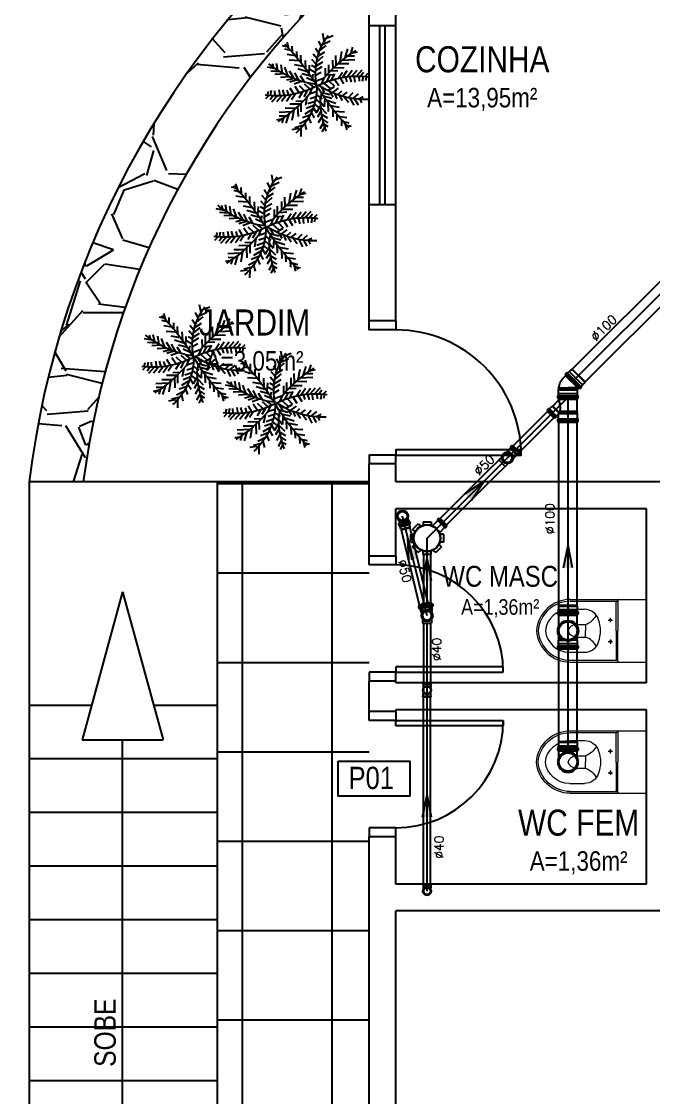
# Model space of a CAD drawing. Header units: millimetres. Extents: x 4156 to 4603, y 996 to 1078.
# Drawn here: x 4174.8 to 4178.69, y 1024.56 to 1031.18 of the extents above; entities that cross this region are included whole.
import ezdxf
from ezdxf.enums import TextEntityAlignment as Align

# ---------------------------------------------------------------- set-up
doc = ezdxf.new("R2010")
doc.units = ezdxf.units.MM
doc.header["$LTSCALE"] = 20
doc.linetypes.add('DASHDOT', pattern=[1, 0.5, -0.25, 0, -0.25])
doc.linetypes.add('HIDDEN2', pattern=[0.1875, 0.125, -0.0625])
for name, color, linetype in [('-HIDRO', 8, 'Continuous'), ('E-txt-g', 3, 'Continuous'), ('Esgoto', 5, 'Continuous'), ('Texto-Tubos', 7, 'Continuous'), ('TigreCad', 3, 'Continuous'), ('Tinterno', 9, 'Continuous'), ('VE', 118, 'Continuous')]:
    doc.layers.add(name, color=color, linetype=linetype)
doc.layers.add('E-Lay-9', color=9, linetype='Continuous', lineweight=9)
doc.layers.add('E-Txt-W', color=7, linetype='Continuous', lineweight=20)
doc.styles.add('F2', font='ARIALN.TTF')
doc.styles.add('REG60', font='romans.shx', dxfattribs={"width": 0.8, "height": 0.15})
doc.styles.add('REG80', font='romans.shx', dxfattribs={"width": 0.8, "height": 0.2})
doc.styles.add('TCTUBOS-TXT', font='txt.shx')

# ---------------------------------------------------------------- blocks, each defined once
blk = doc.blocks.new('FLOR2')
at = {"layer": 'VE', "color": 8}
for p, q in [((-74.7, 224.4), (-101.7, 246.3)), ((-80.3, 253.3), (-101.6, 282.1)), ((-82.6, 266.8), (-71.8, 290.5)), ((-77.5, 238.1), (-64.7, 269)), ((-69.4, 199.7), (-47.7, 241.3)), ((52.3, 229.2), (26.3, 258.5)), ((53.7, 258.4), (40.8, 273)), ((51.1, 215.2), (79.6, 258.5)), ((53.2, 243.8), (73.7, 286)), ((-66.3, 186.3), (-93.5, 208.1)), ((-57.8, 153.1), (-91, 179.1)), ((-61.3, 166.2), (-30.7, 213.6)), ((49.4, 200.4), (16.6, 234.2)), ((43.9, 166.6), (16.6, 210)), ((42.1, 157.4), (74.8, 195.4)), ((48.1, 190.9), (79.6, 229.4)), ((187.8, 178.2), (161.1, 191.4)), ((197.1, 193.1), (174.8, 202.3)), ((193, 186.4), (218.9, 189.4)), ((-248.3, 123.4), (-282.9, 101.8)), ((-228.8, 121.8), (-258.8, 154)), ((-209.5, 119.1), (-251.1, 97.5)), ((-195.2, 116.4), (-211.3, 146.7)), ((-157.4, 106.1), (-168.5, 136.9)), ((-128.8, 95.1), (-135.3, 128.2)), ((-45.4, 110.2), (-82.7, 140.9)), ((-50.9, 128.4), (-27.3, 174.9)), ((-39.3, 91.1), (-19.9, 146.4)), ((27.5, 102.9), (6.9, 146.9)), ((34.9, 127.8), (16.6, 176)), ((30.7, 113.1), (65.1, 137.2)), ((125.4, 100.5), (108.7, 123.5)), ((141.8, 117.9), (121.5, 144.1)), ((157.5, 136.3), (134.7, 159.9)), ((150.9, 128.4), (195.6, 131.1)), ((174.2, 158.1), (152.7, 176.1)), ((166, 147.1), (213.3, 152.2)), ((179.9, 166.3), (207.2, 166.2)), ((-171.1, 110.4), (-216.8, 98.5)), ((-143, 100.9), (-184.2, 85)), ((-110.7, 86.6), (-160.6, 77.4)), ((-91.7, 76.1), (-133.4, 59.7)), ((-71.4, 63.1), (-110.4, 47.3)), ((-101.1, 81.5), (-107.5, 115.3)), ((-84.2, 71.5), (-80.2, 97.5)), ((-36.3, 82.2), (-75, 107.5)), ((-61, 55.7), (-56.7, 89.9)), ((-25, 50.2), (-47.6, 61.3)), ((-30.9, 66.6), (-12.1, 113)), ((-18.6, 33.4), (-9.2, 79.1)), ((17.2, 73.9), (2, 112.9)), ((23.1, 89.8), (60.2, 112.9)), ((28.8, 25.6), (25.9, 67.6)), ((54.7, 41.9), (48.8, 84.2)), ((81.1, 61.1), (66.9, 100.4)), ((105, 81.1), (89.8, 117)), ((97.7, 74.8), (137.5, 72.5)), ((115.6, 91), (160.4, 89.1)), ((127.7, 19.7), (162.5, 64.9)), ((134.9, 110.4), (178, 110.1)), ((161.6, 26), (195.9, 72.7)), ((189.8, 32.5), (233.7, 85.8)), ((228.3, 43.3), (249.4, 72.6)), ((256.3, 52.6), (276.4, 71.1)), ((-190.4, -16.5), (-241.7, 10.1)), ((-162.2, -10.6), (-203.9, 23.1)), ((-138.3, -6.5), (-174.5, 20.9)), ((-104.1, -2.9), (-140.4, 24.4)), ((-79, 0.2), (-115.2, 27.6)), ((-50.4, 47.4), (-82.6, 34.3)), ((-34.8, -7.8), (-70.5, 0.7)), ((-27.9, 27.5), (-69, 0.4)), ((-11.4, 15.4), (7.9, 51.4)), ((7.7, 13.9), (7.9, 51.4)), ((17.8, -11.5), (53.6, 12.1)), ((19.5, 20.2), (55.1, 11.7)), ((43.6, 34.6), (82.9, 28.8)), ((67, 50.6), (105.8, 45.4)), ((74.5, 13.1), (115.2, -7.4)), ((103.6, 16.2), (129.9, 47.5)), ((122.9, 19), (159.1, -8.4)), ((146.8, 23), (188.6, -10.7)), ((175.1, 28.9), (226.4, 2.4)), ((209.1, 37.6), (258.9, 19.8)), ((234.1, 50.4), (269.5, 38.8)), ((-260.6, -36.3), (-297.5, -24.2)), ((-271.7, -40.1), (-291.8, -58.6)), ((-224.4, -25.1), (-274.3, -7.4)), ((-243.7, -30.8), (-264.8, -60.1)), ((-205.1, -20), (-249, -73.3)), ((-176.9, -13.5), (-211.2, -60.3)), ((-143.1, -7.2), (-177.8, -52.5)), ((-119, -3.8), (-145.3, -35)), ((-82.4, -38.1), (-121.1, -32.9)), ((-90.2, -2.9), (-116.5, -34.1)), ((-59, -22.2), (-98.2, -16.3)), ((-96.4, -48.6), (-82.2, -87.9)), ((-70, -29.4), (-64.1, -71.7)), ((-23.5, -56.8), (-61.5, -71.9)), ((-43.8, -14.7), (-40.9, -56.7)), ((-17.4, -15.4), (-5.3, -45.9)), ((5.3, -32.4), (-13.4, -78.7)), ((15.6, -54.2), (-3.2, -100.5)), ((9.6, -37.7), (32.3, -48.8)), ((32.9, -20.5), (32.1, -58.5)), ((42.4, -25.6), (71.3, -6.3)), ((54.4, -31.5), (57.1, -66)), ((66.1, -36.8), (101.2, -13.5)), ((80.3, -42.5), (81.7, -68.7)), ((88.6, -45.5), (126.2, -21)), ((98.9, -48.8), (111.9, -80.7)), ((109.3, -51.9), (156.4, -33)), ((128.7, -56.7), (141.8, -87.8)), ((143.9, -59.5), (181, -35.7)), ((173.3, -63.2), (215.7, -42.4)), ((212.6, -64.1), (249.1, -34.6)), ((240.1, -54.5), (268.6, -27.6)), ((-166.3, -115.9), (-211, -118.7)), ((-150.3, -97.9), (-193.3, -97.6)), ((-131, -78.5), (-175.7, -76.6)), ((-157.1, -105.4), (-136.8, -131.7)), ((-113, -62.3), (-152.8, -60)), ((-140.7, -88), (-124, -111.1)), ((-120.3, -68.7), (-105.1, -104.5)), ((-37.2, -114.1), (-68.5, -119.5)), ((-28.9, -84.6), (-68.3, -95.7)), ((-31.5, -100), (-16.7, -124.3)), ((-25.5, -69.9), (-13.5, -100.4)), ((23.9, -78.7), (4.6, -133.9)), ((35.5, -115.9), (12, -162.5)), ((21, -69.7), (59.6, -95)), ((30, -97.7), (67.4, -128.4)), ((50.8, -62.6), (58.9, -94.5)), ((64.2, -73.5), (111.4, -79.4)), ((74.6, -82.5), (81.9, -127.1)), ((87.1, -94.1), (128.1, -98.7)), ((101.9, -109), (98.1, -145.2)), ((108.6, -116.2), (149.5, -121.2)), ((159, -61.7), (176, -89.7)), ((198, -64.3), (219.9, -90.7)), ((232.1, -62.8), (267.9, -88.5)), ((-208.4, -174), (-234.3, -177)), ((-181.4, -134.6), (-228.6, -139.7)), ((-195.2, -153.8), (-222.5, -153.8)), ((-203.2, -165.8), (-176.5, -178.9)), ((-189.5, -145.7), (-168.1, -163.6)), ((-172.9, -123.8), (-150, -147.4)), ((-59.4, -170.6), (-98.3, -175.1)), ((-45.5, -137.8), (-81, -147.5)), ((-50.1, -149.5), (-40.8, -185.5)), ((-39.9, -122.1), (-27.9, -152.6)), ((45.9, -153.7), (15.3, -201.1)), ((42.5, -140.6), (75.6, -166.6)), ((50.9, -173.8), (78.2, -195.6)), ((120.9, -130.2), (119.1, -162.8)), ((131.2, -142.8), (171.4, -148.5)), ((137.7, -151.4), (134.9, -176.1)), ((145.5, -162.1), (177.9, -167.4)), ((-212.4, -180.7), (-190.1, -189.9)), ((-84.5, -217), (-113.5, -232.1)), ((-71.3, -194.2), (-110.7, -203.1)), ((-90.3, -226.2), (-80.6, -245)), ((-75.6, -202), (-60.4, -237.2)), ((-63.4, -178.9), (-44, -219.3)), ((54.1, -187.2), (32.4, -228.8)), ((62.1, -225.6), (49.4, -256.6)), ((59.4, -211.9), (86.4, -233.9)), ((67.3, -254.3), (56.5, -278)), ((64.9, -240.8), (86.2, -269.6))]:
    blk.add_line(p, q, dxfattribs=at)
for centre, radius, start, end in [((1087.9, 462.4), 1186.7, 188.51596, 202.60606), ((-486.5, 269.5), 540.3, 336.19444, 2.29873), ((-211.8, 435.3), 475.2, 295.43508, 330.98697), ((-266.2, -219.1), 342.9, 41.07899, 90.24355), ((-111.8, 349.6), 262, 304.45608, 313.28906), ((11.4, 742.8), 732.4, 273.42053, 291.38919), ((-26.8, -730.3), 732.4, 93.42053, 111.38919), ((196.4, -422.9), 475.2, 115.43508, 150.98697), ((-481.7, 27.7), 466.5, 321.34229, 356.98796), ((200.6, 278.7), 342.9, 232.59883, 281.76339), ((-1103.2, -449.9), 1186.7, 8.51596, 22.60606), ((-241, -435.3), 473.3, 32.12182, 54.73491)]:
    blk.add_arc(centre, radius, start, end, dxfattribs=at)
blk = doc.blocks.new('TXT-AMB75')
at = {"layer": 'E-txt-g', "style": 'REG80', "width": 0.8, "flags": 8}
blk.add_attdef('TXT', text='', height=0.2, dxfattribs=at).set_placement((0.0055, 0.2964), align=Align.CENTER)
at = {"layer": 'E-Txt-W', "style": 'REG60', "width": 0.8, "flags": 8}
blk.add_attdef('TXT', text='', height=0.15, dxfattribs=at).set_placement((0.0055, 0.0271), align=Align.CENTER)
blk = doc.blocks.new('vaso-s')
at = {"layer": 'E-Lay-9', "color": 8}
for p, q in [((0, 0.17), (0, 0)), ((0.4256, 0.175), (0.005, 0.175)), ((0.16, 0.17), (0.16, 0.17)), ((0.16, 0.17), (0.16, 0)), ((0.4256, 0.165), (0.165, 0.165)), ((0.17, 0), (0.17, 0.16)), ((0.2013, 0.0479), (0.2013, 0.0722)), ((0.4306, 0.12), (0.3459, 0.12)), ((0.2134, 0.06), (0.1891, 0.06)), ((0.3406, 0.035), (0.3406, 0)), ((0.3906, 0.035), (0.3406, 0.035)), ((0, -0.17), (0, 0)), ((0.16, -0.17), (0.16, 0)), ((0.17, 0), (0.17, -0.1601)), ((0.2134, -0.06), (0.1891, -0.06)), ((0.2013, -0.0479), (0.2013, -0.0722)), ((0.3406, -0.035), (0.3406, 0)), ((0.3906, -0.035), (0.3406, -0.035)), ((0.4306, -0.12), (0.3459, -0.12)), ((0.4256, -0.175), (0.005, -0.175)), ((0.16, -0.17), (0.16, -0.17)), ((0.4256, -0.165), (0.165, -0.165))]:
    blk.add_line(p, q, dxfattribs=at)
for centre in [(0.2013, 0.06), (0.2013, -0.06)]:
    blk.add_circle(centre, 0.005, dxfattribs=at)
for centre, radius, start, end in [((0.005, 0.17), 0.005, 90, 180), ((0.155, 0.17), 0.005, 0, 90), ((0.165, 0.17), 0.00495, 180, 270), ((0.165, 0.16), 0.00495, 0, 90), ((0.4256, -0.015), 0.19, 4.52806, 90), ((0.4256, -0.015), 0.18, 4.78019, 90), ((0.518, -0.015), 0.2624, 163.03545, 176.7233), ((0.3459, 0.0375), 0.0825, 90, 163.03545), ((0.3754, 0.1358), 0.1066, 206.93947, 250.96472), ((0.4306, -0.015), 0.135, 6.37937, 90), ((0.3906, -0.015), 0.05, 17.4576, 90), ((0.518, 0.015), 0.2624, 183.2767, 196.96455), ((0.3754, -0.1358), 0.1066, 109.03528, 153.06053), ((0.3906, 0.015), 0.05, 270, 342.5424), ((0.4256, 0.015), 0.19, 270, 355.47194), ((0.4256, 0.015), 0.18, 270, 355.21981), ((0.4306, 0.015), 0.135, 270, 353.62063), ((0.3459, -0.0375), 0.0825, 196.96455, 270), ((0.005, -0.17), 0.005, 180, 270), ((0.155, -0.17), 0.005, 270, 0), ((0.165, -0.17), 0.00495, 90, 180), ((0.165, -0.1601), 0.00495, 270, 0)]:
    blk.add_arc(centre, radius, start, end, dxfattribs=at)
blk = doc.blocks.new('j9n40d')
at = {"layer": 'TigreCad'}
for p, q in [((0, 20.6), (9.8, 20.6)), ((9.8, 20.6), (17.8, 20.6)), ((19, 21.8), (17.8, 20.6)), ((34, 21.8), (19, 21.8)), ((19, -21.8), (19, 21.8)), ((35, 22.8), (34, 21.8)), ((35, 22.8), (35, -22.8)), ((39, 22.8), (35, 22.8)), ((39, 22.8), (39, -22.8)), ((0, -20.6), (9.8, -20.6)), ((9.8, -20.6), (17.8, -20.6)), ((19, -21.8), (17.8, -20.6)), ((34, -21.8), (19, -21.8)), ((35, -22.8), (34, -21.8)), ((39, -22.8), (35, -22.8))]:
    blk.add_line(p, q, dxfattribs=at)
for radius, start, end in [(22.8, 64.62318, 295.37682), (20.6, 90, 270)]:
    blk.add_arc((0, 0), radius, start, end, dxfattribs=at)
at = {"layer": 'Tinterno'}
for p, q in [((17.8, 20.6), (17.8, -20.6)), ((34, 21.8), (34, -21.8))]:
    blk.add_line(p, q, dxfattribs=at)
blk.add_arc((0, 0), 21.8, 70.90091, 289.09909, dxfattribs=at)
blk = doc.blocks.new('j9n40s')
at = {"layer": 'TigreCad'}
for p, q in [((9.8, 20.6), (17.8, 20.6)), ((19, 21.8), (17.8, 20.6)), ((17.8, 20.6), (17.8, 14.3)), ((19, 12.6), (19, 21.8)), ((34, 21.8), (19, 21.8)), ((35, 22.8), (34, 21.8)), ((39, 22.8), (35, 22.8)), ((35, 22.8), (35, -22.8)), ((39, 22.8), (39, -22.8)), ((9.8, -20.6), (17.8, -20.6)), ((17.8, -20.6), (17.8, -14.3)), ((19, -21.8), (17.8, -20.6)), ((19, -12.6), (19, -21.8)), ((34, -21.8), (19, -21.8)), ((35, -22.8), (34, -21.8)), ((39, -22.8), (35, -22.8))]:
    blk.add_line(p, q, dxfattribs=at)
for radius in [22.8, 20]:
    blk.add_circle((0, 0), radius, dxfattribs=at)
at = {"layer": 'Tinterno'}
blk.add_line((34, 21.8), (34, -21.8), dxfattribs=at)
blk.add_circle((0, 0), 18.8, dxfattribs=at)
blk = doc.blocks.new('j9n100s')
at = {"layer": 'TigreCad'}
for p, q in [((27.3, 50.8), (60, 50.8)), ((27.3, -50.8), (60, -50.8))]:
    blk.add_line(p, q, dxfattribs=at)
blk.add_circle((0, 0), 53.2, dxfattribs=at)
for start, end in [(61.78498, 298.21502), (298.21502, 61.78498)]:
    blk.add_arc((0, 0), 57.7, start, end, dxfattribs=at)
at = {"layer": 'Tinterno'}
blk.add_line((60, -50.8), (60, 50.8), dxfattribs=at)
blk.add_circle((0, 0), 51, dxfattribs=at)
blk = doc.blocks.new('ten100s')
at = {"layer": 'TigreCad'}
for p, q in [((-103.4, -53.3), (-103.4, 53.2)), ((-103.4, 53.2), (-99, 53.2)), ((-97.2, 56.9), (-98, 54)), ((-96.2, 57.6), (-86.8, 57.6)), ((-96.2, -56.7), (-96.2, 56.6)), ((-86.8, -56.7), (-86.8, 56.6)), ((-85.8, 56.7), (-85.6, 54.2)), ((-84.6, 53.2), (-72.5, 53.2)), ((-72.5, -53.3), (-72.5, 53.2)), ((-72.5, 53.2), (-72.2, 53)), ((-72.2, 53), (-52.5, 53)), ((-52.5, 53), (-52.5, 23.8)), ((-52.5, 53), (-50.3, 50.8)), ((-50.3, 50.8), (-44.1, 50.8)), ((-44.1, 50.8), (-44, 52.3)), ((-44.1, 50.8), (-44.1, 37.1)), ((-44, 52.3), (-41, 52.3)), ((-40.9, 50.8), (-41, 52.3)), ((-40.9, 50.8), (-27.3, 50.8)), ((27.3, 50.8), (87.6, 50.8)), ((-103.4, -53.3), (-99, -53.3)), ((-97.2, -56.9), (-98, -54)), ((-96.2, -57.7), (-86.8, -57.7)), ((-85.8, -56.7), (-85.6, -54.2)), ((-84.6, -53.3), (-72.5, -53.3)), ((-72.5, -53.3), (-72.2, -53)), ((-72.2, -53), (-52.5, -53)), ((-52.5, -53), (-52.5, -23.8)), ((-52.5, -53), (-50.3, -50.8)), ((-50.3, -50.8), (-44.1, -50.8)), ((-44.1, -50.8), (-44.1, -37.1)), ((-44.1, -50.8), (-44, -52.3)), ((-44, -52.3), (-41, -52.3)), ((-40.9, -50.8), (-41, -52.3)), ((-40.9, -50.8), (-27.3, -50.8)), ((27.3, -50.8), (87.6, -50.8))]:
    blk.add_line(p, q, dxfattribs=at)
for radius in [57.7, 51]:
    blk.add_circle((0, 0), radius, dxfattribs=at)
for centre, start, end in [((-99, 54.2), 270, 345), ((-96.2, 56.6), 90, 165), ((-86.8, 56.6), 5, 90), ((-84.6, 54.2), 185, 270), ((-99, -54.2), 15, 90), ((-96.2, -56.7), 195, 270), ((-86.8, -56.7), 270, 355), ((-84.6, -54.2), 90, 175)]:
    blk.add_arc(centre, 1, start, end, dxfattribs=at)
at = {"layer": 'Tinterno'}
for p, q in [((-98.2, -53.3), (-98.2, 53.2)), ((-85.5, -53.3), (-85.5, 53.2)), ((-72.2, -53), (-72.2, 53)), ((-50.3, 50.8), (-50.3, 28.2)), ((-40.9, 50.8), (-40.9, 40.6)), ((87.6, 50.8), (87.6, -50.8)), ((-50.3, -50.8), (-50.3, -28.2)), ((-40.9, -50.8), (-40.9, -40.6))]:
    blk.add_line(p, q, dxfattribs=at)
blk.add_circle((0, 0), 53.2, dxfattribs=at)
blk = doc.blocks.new('11031030p')
at = {"layer": 'TigreCad'}
for p, q in [((0, -53.3), (0, 53.2)), ((0, 53.2), (4.4, 53.2)), ((6.2, 56.9), (5.4, 54)), ((7.2, 57.6), (16.6, 57.6)), ((7.2, -56.7), (7.2, 56.6)), ((16.6, -56.7), (16.6, 56.6)), ((17.6, 56.7), (17.8, 54.2)), ((18.8, 53.2), (30.9, 53.2)), ((30.9, 53.2), (31.2, 53)), ((50.9, 53), (31.2, 53)), ((50.9, 53), (53.1, 50.8)), ((53.1, -50.8), (53.1, 50.8)), ((0, -53.3), (4.4, -53.3)), ((6.2, -56.9), (5.4, -54)), ((7.2, -57.7), (16.6, -57.7)), ((17.6, -56.7), (17.8, -54.2)), ((18.8, -53.3), (30.9, -53.3)), ((30.9, -53.3), (31.2, -53)), ((31.2, -53), (50.9, -53)), ((50.9, -53), (53.1, -50.8))]:
    blk.add_line(p, q, dxfattribs=at)
for centre, start, end in [((4.4, 54.2), 270, 345), ((7.2, 56.6), 90, 165), ((16.6, 56.6), 5, 90), ((18.8, 54.2), 185, 270), ((4.4, -54.2), 15, 90), ((7.2, -56.7), 195, 270), ((16.6, -56.7), 270, 355), ((18.8, -54.2), 90, 175)]:
    blk.add_arc(centre, 1, start, end, dxfattribs=at)
at = {"layer": 'Tinterno'}
for p, q in [((5.2, -53.3), (5.2, 53.2)), ((17.9, -53.3), (17.9, 53.2)), ((30.9, 53.2), (30.9, -53.3)), ((31.2, 53), (31.2, -53)), ((50.9, 53), (50.9, -53))]:
    blk.add_line(p, q, dxfattribs=at)
blk = doc.blocks.new('ten40s')
at = {"layer": 'TigreCad'}
for p, q in [((-39, 22.8), (-39, -22.8)), ((-39, 22.8), (-35, 22.8)), ((-35, 22.8), (-35, -22.8)), ((-35, 22.8), (-34, 21.8)), ((-34, 21.8), (-19, 21.8)), ((-19, 21.8), (-19, 12.6)), ((-19, 21.8), (-17.8, 20.6)), ((-17.8, 20.6), (-9.8, 20.6)), ((9.8, 20.6), (17.8, 20.6)), ((19, 21.8), (17.8, 20.6)), ((19, 21.8), (19, 12.6)), ((34, 21.8), (19, 21.8)), ((35, 22.8), (34, 21.8)), ((35, 22.8), (35, -22.8)), ((39, 22.8), (35, 22.8)), ((39, 22.8), (39, -22.8)), ((-39, -22.8), (-35, -22.8)), ((-35, -22.8), (-34, -21.8)), ((-34, -21.8), (-19, -21.8)), ((-19, -21.8), (-19, -12.6)), ((-19, -21.8), (-17.8, -20.6)), ((-17.8, -20.6), (-9.8, -20.6)), ((9.8, -20.6), (17.8, -20.6)), ((19, -21.8), (17.8, -20.6)), ((19, -21.8), (19, -12.6)), ((34, -21.8), (19, -21.8)), ((35, -22.8), (34, -21.8)), ((39, -22.8), (35, -22.8))]:
    blk.add_line(p, q, dxfattribs=at)
blk.add_circle((0, 0), 22.8, dxfattribs=at)
at = {"layer": 'Tinterno'}
for p, q in [((-34, 21.8), (-34, -21.8)), ((-17.8, 20.6), (-17.8, 14.3)), ((17.8, 20.6), (17.8, 14.3)), ((34, 21.8), (34, -21.8)), ((-17.8, -20.6), (-17.8, -14.3)), ((17.8, -20.6), (17.8, -14.3))]:
    blk.add_line(p, q, dxfattribs=at)
blk.add_circle((0, 0), 21, dxfattribs=at)
blk = doc.blocks.new('26277469p')
at = {"layer": 'TigreCad'}
for p, q in [((78, 50.8), (6, 50.8)), ((78, 50.8), (78.1, 52.3)), ((78, -46.9), (78, 50.8)), ((78.1, -46.9), (78.1, 52.3)), ((81.1, 52.3), (78.1, 52.3)), ((81.1, -47.9), (81.1, 52.3)), ((81.2, 50.8), (81.1, 52.3)), ((81.2, -48), (81.2, 50.8)), ((87.4, 50.8), (81.2, 50.8)), ((89.8, 53.2), (87.4, 50.8)), ((89.8, -51.8), (89.8, 53.2)), ((121.7, 53.2), (89.8, 53.2)), ((122.9, 56.7), (122.7, 54.2)), ((133.3, 57.6), (123.9, 57.6)), ((123.9, 56.6), (123.9, -56.7)), ((133.3, 56.6), (133.3, -56.7)), ((134.3, 56.9), (135.1, 54)), ((140.5, 53.2), (136.1, 53.2)), ((140.5, 53.2), (140.5, -53.3)), ((14.9, -50.8), (6, -50.8)), ((49.6, -85.4), (14.9, -50.8)), ((49.6, -88.3), (87.3, -50.5)), ((103.4, -64.8), (93.6, -55)), ((121.7, -53.3), (94.3, -53.3)), ((122.9, -56.7), (122.7, -54.2)), ((133.3, -57.7), (123.9, -57.7)), ((134.3, -56.9), (135.1, -54)), ((140.5, -53.3), (136.1, -53.3)), ((49.6, -88.3), (49.6, -85.4)), ((64.8, -103.4), (49.6, -88.3)), ((63.1, -106.8), (64.8, -104.8)), ((69.4, -114.4), (63.2, -108.2)), ((106.9, -63.4), (63.4, -106.9)), ((113.6, -70.1), (70.1, -113.6)), ((70.6, -114.5), (73.3, -113)), ((77.5, -116.2), (74.5, -113.1)), ((116.2, -77.5), (77.5, -116.2)), ((106.8, -63.1), (104.8, -64.8)), ((114.4, -69.4), (108.2, -63.2)), ((114.5, -70.6), (113, -73.3)), ((116.2, -77.5), (113.1, -74.5))]:
    blk.add_line(p, q, dxfattribs=at)
blk.add_lwpolyline([(15.8, -51.2, -0.013476), (38.9, -47.1, -0.106485), (67.2, -44.2, -0.09207), (93.5, -53.8, -0.112954)], format="xyb", dxfattribs=at)
for centre, start, end in [((121.7, 54.2), 270, 355), ((123.9, 56.6), 90, 175), ((133.3, 56.6), 15, 90), ((136.1, 54.2), 195, 270), ((14.9, -51.8), 34.26819, 90), ((94.3, -54.3), 90, 225), ((121.7, -54.3), 5, 90), ((123.9, -56.7), 185, 270), ((133.3, -56.7), 270, 345), ((136.1, -54.3), 90, 165), ((63.9, -107.4), 140, 225), ((64.1, -104.1), 320, 45), ((70.1, -113.6), 225, 300), ((73.8, -113.8), 45, 120), ((104.1, -64.1), 225, 310), ((107.4, -63.9), 45, 130), ((113.8, -73.8), 150, 225), ((113.6, -70.1), 330, 45)]:
    blk.add_arc(centre, 1, start, end, dxfattribs=at)
at = {"layer": 'Tinterno'}
for p, q in [((6, 50.8), (6, -50.8)), ((87.4, -50.6), (87.4, 50.8)), ((122.6, 53.2), (122.6, -53.3)), ((135.3, 53.2), (135.3, -53.3)), ((85.3, -49.6), (49.6, -85.4)), ((104.1, -65.4), (65.4, -104.1)), ((112.6, -73.9), (73.9, -112.6))]:
    blk.add_line(p, q, dxfattribs=at)
blk = doc.blocks.new('27150012p')
at = {"layer": 'TigreCad'}
for p, q in [((-80.6, 48.8), (-48.8, 80.6)), ((-48.8, 80.6), (-35.1, 66.9)), ((-22.5, 91.5), (-22.5, 72.1)), ((-22.5, 91.5), (22.5, 91.5)), ((22.5, 91.5), (22.5, 72.1)), ((48.8, 80.6), (35.1, 66.9)), ((48.8, 80.6), (80.6, 48.8)), ((-91.5, -22.5), (-91.5, 22.5)), ((-91.5, 22.5), (-72.1, 22.5)), ((-80.6, 48.8), (-66.9, 35.1)), ((80.6, 48.8), (66.9, 35.1)), ((111.4, 27.4), (70.4, 27.4)), ((112.7, 30.9), (112.4, 28.3)), ((122.4, 31.8), (113.7, 31.8)), ((113.7, 30.8), (113.7, -30.8)), ((122.4, 30.8), (122.4, -30.8)), ((123.4, 31.1), (124.2, 28.1)), ((129.5, 27.4), (125.1, 27.4)), ((129.5, 27.4), (129.5, -27.4)), ((-91.5, -22.5), (-72.1, -22.5)), ((-80.6, -48.8), (-66.9, -35.1)), ((-48.8, -80.6), (-80.6, -48.8)), ((80.6, -48.8), (48.8, -80.6)), ((80.6, -48.8), (66.9, -35.1)), ((111.4, -27.4), (70.4, -27.4)), ((112.7, -30.9), (112.4, -28.3)), ((122.4, -31.8), (113.7, -31.8)), ((123.4, -31.1), (124.2, -28.1)), ((129.5, -27.4), (125.1, -27.4)), ((-48.8, -80.6), (-35.1, -66.9)), ((-22.5, -91.5), (-22.5, -72.1)), ((22.5, -91.5), (-22.5, -91.5)), ((22.5, -91.5), (22.5, -72.1)), ((48.8, -80.6), (35.1, -66.9))]:
    blk.add_line(p, q, dxfattribs=at)
blk.add_circle((0, 0), 75.5, dxfattribs=at)
for centre, start, end in [((111.4, 28.4), 270, 355), ((113.7, 30.8), 90, 175), ((122.4, 30.8), 15, 90), ((125.1, 28.4), 195, 270), ((111.4, -28.4), 5, 90), ((113.7, -30.8), 185, 270), ((122.4, -30.8), 270, 345), ((125.1, -28.4), 90, 165)]:
    blk.add_arc(centre, 1, start, end, dxfattribs=at)
at = {"layer": 'Tinterno'}
for p, q in [((112.4, 27.4), (112.4, -27.4)), ((124.4, 27.4), (124.4, -27.4))]:
    blk.add_line(p, q, dxfattribs=at)
blk.add_circle((0, 0), 73.5, dxfattribs=at)
blk = doc.blocks.new('j4n100p')
at = {"layer": 'TigreCad'}
for p, q in [((-48.8, 23.1), (-58.1, 13.7)), ((9.8, 50.8), (9.9, 52.3)), ((9.8, 50.8), (9.8, 0)), ((9.8, -54.2), (9.8, 0)), ((12.9, 52.3), (9.9, 52.3)), ((9.9, 52.3), (9.9, 0)), ((13, 50.8), (12.9, 52.3)), ((12.9, 52.3), (12.9, 0)), ((19.2, 50.8), (13, 50.8)), ((13, 50.8), (13, 0)), ((13, -56), (13, 0)), ((21.4, 53), (19.2, 50.8)), ((41.1, 53), (21.4, 53)), ((21.4, 53), (21.4, -53)), ((41.4, 53.2), (41.1, 53)), ((41.1, 53), (41.1, -53)), ((53.5, 53.2), (41.4, 53.2)), ((41.4, 53.2), (41.4, -53.3)), ((54.7, 56.7), (54.5, 54.2)), ((65.1, 57.7), (55.7, 57.7)), ((55.7, 56.7), (55.7, -56.6)), ((65.1, 56.7), (65.1, -56.6)), ((66.1, 56.9), (66.9, 54)), ((72.3, 53.2), (67.9, 53.2)), ((72.3, 53.2), (72.3, -53.3)), ((19.1, -52.8), (13.7, -58.1)), ((21.4, -53), (21.2, -52.8)), ((41.1, -53), (21.4, -53)), ((41.4, -53.3), (41.1, -53)), ((53.5, -53.3), (41.4, -53.3)), ((54.7, -56.7), (54.5, -54.2)), ((65.1, -57.6), (55.7, -57.6)), ((66.1, -56.9), (66.9, -54)), ((72.3, -53.3), (67.9, -53.3))]:
    blk.add_line(p, q, dxfattribs=at)
for centre, radius, start, end in [((20.1, -45.8), 97.2, 96.09869, 135), ((53.5, 54.2), 1, 270, 355), ((55.7, 56.7), 1, 90, 175), ((65.1, 56.7), 1, 15, 90), ((67.9, 54.2), 1, 195, 270), ((20.1, -53.8), 1.5, 45, 135), ((53.5, -54.2), 1, 5, 90), ((55.7, -56.6), 1, 185, 270), ((65.1, -56.6), 1, 270, 345), ((67.9, -54.2), 1, 90, 165)]:
    blk.add_arc(centre, radius, start, end, dxfattribs=at)
at = {"layer": 'Tinterno'}
for p, q in [((13.7, -58.1), (-58.1, 13.7)), ((9.9, -54.3), (9.9, 0)), ((12.9, -53.3), (12.9, 0)), ((19.2, 50.8), (19.2, -52.7)), ((54.4, 53.2), (54.4, -53.3)), ((67.1, 53.2), (67.1, -53.3))]:
    blk.add_line(p, q, dxfattribs=at)
blk = doc.blocks.new('ten50s')
at = {"layer": 'TigreCad'}
for p, q in [((-71.1, 27.3), (-66.7, 27.3)), ((-71.1, -27.4), (-71.1, 27.3)), ((-65, 31.1), (-65.8, 28.1)), ((-64, 31.8), (-55.3, 31.8)), ((-64, -30.8), (-64, 30.8)), ((-54.5, -30.8), (-54.5, 30.8)), ((-54.3, 30.9), (-54, 28.3)), ((-53, 27.3), (-48.4, 27.3)), ((-48.4, -27.4), (-48.4, 27.3)), ((-48.4, 27.3), (-48.2, 27.1)), ((-48.2, 27.1), (-31.4, 27.1)), ((-31.4, 27.1), (-31.4, 5.3)), ((-31.4, 27.1), (-29.6, 25.3)), ((-29.6, 25.3), (-19.2, 25.3)), ((-27, 25.3), (-26.8, 26.8)), ((-26.8, 26.8), (-23.9, 26.8)), ((-23.8, 25.3), (-23.9, 26.8)), ((19.2, 25.3), (41.9, 25.3)), ((-71.1, -27.4), (-66.7, -27.4)), ((-65, -31.1), (-65.8, -28.1)), ((-64, -31.8), (-55.3, -31.8)), ((-54.3, -30.9), (-54, -28.3)), ((-53, -27.4), (-48.4, -27.4)), ((-48.4, -27.4), (-48.2, -27.1)), ((-48.2, -27.1), (-31.4, -27.1)), ((-31.4, -27.1), (-31.4, -5.3)), ((-31.4, -27.1), (-29.6, -25.4)), ((-29.6, -25.4), (-19.2, -25.4)), ((-27, -25.4), (-26.8, -26.8)), ((-26.8, -26.8), (-23.9, -26.8)), ((-23.8, -25.4), (-23.9, -26.8)), ((19.2, -25.4), (41.9, -25.4))]:
    blk.add_line(p, q, dxfattribs=at)
blk.add_lwpolyline([(16.5, 25.8), (16.5, 25.8, 0.174705)], format="xyb", dxfattribs=at)
for radius in [31.8, 25.6]:
    blk.add_circle((0, 0), radius, dxfattribs=at)
for centre, start, end in [((-66.7, 28.3), 270, 345), ((-64, 30.8), 90, 165), ((-55.3, 30.8), 5, 90), ((-53, 28.3), 185, 270), ((-66.7, -28.4), 15, 90), ((-64, -30.8), 195, 270), ((-55.3, -30.8), 270, 355), ((-53, -28.4), 90, 175)]:
    blk.add_arc(centre, 1, start, end, dxfattribs=at)
at = {"layer": 'Tinterno'}
for p, q in [((-66, -27.4), (-66, 27.3)), ((-54, -27.4), (-54, 27.3)), ((-48.2, -27.1), (-48.2, 27.1)), ((-29.6, 25.3), (-29.6, 11.7)), ((41.9, -25.4), (41.9, 25.3)), ((-29.6, -25.4), (-29.6, -11.7))]:
    blk.add_line(p, q, dxfattribs=at)
blk.add_circle((0, 0), 27.3, dxfattribs=at)
blk = doc.blocks.new('j9n50d')
at = {"layer": 'TigreCad'}
for p, q in [((28.5, 25.4), (0, 25.4)), ((30.3, 27.2), (28.5, 25.4)), ((30.3, -27.1), (30.3, 27.2)), ((47.1, 27.2), (30.3, 27.2)), ((47.3, 27.4), (47.1, 27.2)), ((47.1, -27.1), (47.1, 27.2)), ((51.9, 27.4), (47.3, 27.4)), ((53.2, 30.9), (52.9, 28.3)), ((53.4, 30.8), (53.4, -30.8)), ((62.9, 31.8), (54.2, 31.8)), ((62.9, 30.8), (62.9, -30.8)), ((63.9, 31.1), (64.7, 28.1)), ((70, 27.4), (65.6, 27.4)), ((70, 27.4), (70, -27.4)), ((28.5, -25.3), (0, -25.3)), ((30.3, -27.1), (28.5, -25.3)), ((47.1, -27.1), (30.3, -27.1)), ((47.3, -27.4), (47.1, -27.1)), ((51.9, -27.4), (47.3, -27.4)), ((53.2, -30.9), (52.9, -28.3)), ((62.9, -31.8), (54.2, -31.8)), ((63.9, -31.1), (64.7, -28.1)), ((70, -27.4), (65.6, -27.4))]:
    blk.add_line(p, q, dxfattribs=at)
for centre, radius, start, end in [((0, 0), 25.4, 90, 270), ((51.9, 28.4), 1, 270, 355), ((54.2, 30.8), 1, 90, 175), ((62.9, 30.8), 1, 15, 90), ((65.6, 28.4), 1, 195, 270), ((51.9, -28.4), 1, 5, 90), ((54.2, -30.8), 1, 185, 270), ((62.9, -30.8), 1, 270, 345), ((65.6, -28.4), 1, 90, 165)]:
    blk.add_arc(centre, radius, start, end, dxfattribs=at)
at = {"layer": 'Tinterno'}
for p, q in [((28.5, -25.3), (28.5, 25.4)), ((47.3, -27.4), (47.3, 27.4)), ((52.9, 27.4), (52.9, -27.4)), ((64.9, 27.4), (64.9, -27.4))]:
    blk.add_line(p, q, dxfattribs=at)
blk = doc.blocks.new('j9n50s')
at = {"layer": 'TigreCad'}
for p, q in [((19.2, 25.4), (30.3, 25.4)), ((19.2, -25.4), (30.3, -25.4))]:
    blk.add_line(p, q, dxfattribs=at)
for radius in [31.8, 27.4]:
    blk.add_circle((0, 0), radius, dxfattribs=at)
at = {"layer": 'Tinterno'}
for p, q in [((30.3, 25.4), (30.3, 9.7)), ((30.3, -9.7), (30.3, -25.4))]:
    blk.add_line(p, q, dxfattribs=at)
blk.add_circle((0, 0), 25.6, dxfattribs=at)
blk = doc.blocks.new('11030602p')
at = {"layer": 'TigreCad'}
for p, q in [((0, 27.3), (4.4, 27.3)), ((0, -27.3), (0, 27.3)), ((6.1, 31.1), (5.3, 28.1)), ((7.1, 31.8), (15.8, 31.8)), ((7.1, -30.8), (7.1, 30.8)), ((15.8, -30.8), (15.8, 30.8)), ((16.8, 30.9), (17.1, 28.3)), ((18.1, 27.3), (22.7, 27.3)), ((22.7, 27.3), (23, 27.1)), ((39.7, 27.1), (23, 27.1)), ((39.7, 27.1), (41.5, 25.3)), ((41.5, -25.4), (41.5, 25.3)), ((0, -27.3), (4.4, -27.3)), ((6.1, -31.1), (5.3, -28.1)), ((7.1, -31.8), (15.8, -31.8)), ((16.8, -30.9), (17.1, -28.3)), ((18.1, -27.3), (22.7, -27.3)), ((22.7, -27.3), (23, -27.1)), ((39.7, -27.1), (23, -27.1)), ((39.7, -27.1), (41.5, -25.4))]:
    blk.add_line(p, q, dxfattribs=at)
for centre, start, end in [((4.4, 28.4), 270, 345), ((7.1, 30.8), 90, 165), ((15.8, 30.8), 5, 90), ((18.1, 28.4), 185, 270), ((4.4, -28.3), 15, 90), ((7.1, -30.8), 195, 270), ((15.8, -30.8), 270, 355), ((18.1, -28.3), 90, 175)]:
    blk.add_arc(centre, 1, start, end, dxfattribs=at)
at = {"layer": 'Tinterno'}
for p, q in [((5.1, -27.3), (5.1, 27.3)), ((17.1, -27.3), (17.1, 27.3)), ((22.7, 27.3), (22.7, -27.3)), ((23, -27.1), (23, 27.1)), ((39.7, 27.1), (39.7, -27.1))]:
    blk.add_line(p, q, dxfattribs=at)

msp = doc.modelspace()

# ---------------------------------------------------------------- hatches: boundary and pattern name
at = {"layer": '-HIDRO'}
h = msp.add_hatch(dxfattribs=at)
h.set_pattern_fill('GRAVEL', color=256, scale=1.1, style=0)
h.set_pattern_definition([(228.0128, (1863.10066, 527.288186), (-8.7999980554, -9.9000014758), [0.1479896, -14.6509968]), (184.9697, (1863.001664, 527.178186), (13.2000011567, 1.0999904377), [0.2539548, -25.1415175]), (132.5104, (1862.748664, 527.156186), (10.9999897902, -12.1000095413), [0.1790668, -17.7276352]), (267.2737, (1862.319664, 526.881186), (1.0999956195, 22.0000003245), [0.2312618, -22.8949138]), (292.8337, (1862.308664, 526.650186), (-5.500010896, 13.199996053), [0.2267705, -22.4503103]), (357.2737, (1862.396664, 526.441186), (-22.0000003245, 1.0999956195), [0.2312618, -22.8949138]), (37.6942, (1862.627664, 526.430186), (-14.3000080802, -10.9999894457), [0.3058319, -30.2773339]), (72.2553, (1862.869664, 526.617186), (7.700011839, 24.1999958544), [0.2887368, -28.5849531]), (121.4296, (1862.957664, 526.892186), (-8.8000090576, 14.2999945401), [0.232045, -22.9724803]), (175.2364, (1862.83666, 527.09019), (12.100001041, -1.099990686), [0.2649152, -12.9808393]), (222.3974, (1862.572664, 527.112186), (-13.2000080862, -12.0999912902), [0.3425928, -33.9167125]), (138.8141, (1863.40866, 526.87019), (-7.7000032415, 6.5999970447), [0.1169311, -11.5762284]), (171.4692, (1863.320664, 526.947186), (14.2999981133, -2.200008701), [0.2224607, -22.0236621]), (225, (1863.1007, 526.9802), (-4e-16, -1.10000034), [0.1555631, -1.4000712]), (203.1986, (1863.02366, 527.11219), (5.499999704, 2.200001458), [0.0837738, -8.2935765]), (291.8014, (1862.94666, 527.07919), (-1.099999902, 3.3000003), [0.1184733, -5.8052082]), (30.9638, (1862.99066, 526.96919), (3.299997825, 2.200002732), [0.1924219, -6.2216253]), (161.5651, (1863.15566, 527.0682), (2.20000048, -1.099998244), [0.1391401, -3.3393657]), (16.3895, (1862.308664, 527.079186), (11.0000024183, 3.2999919808), [0.19492, -19.2971295]), (70.3462, (1862.49566, 527.134186), (-4.399994772, -12.1000023492), [0.1635271, -16.1891488]), (293.1986, (1863.15566, 527.28819), (-2.200001458, 5.499999704), [0.1675465, -8.2098038]), (343.6105, (1863.221664, 527.134186), (-11.0000024183, 3.2999919808), [0.19492, -19.2971295]), (339.444, (1862.30866, 526.39719), (-5.500002029, 2.199995596), [0.187968, -9.2104364]), (294.7751, (1862.48466, 526.331186), (-5.4999914082, 12.100003764), [0.1574958, -15.5921073]), (66.8014, (1863.16666, 526.18819), (2.200001458, 5.499999704), [0.1675465, -8.2098038]), (17.354, (1863.232664, 526.342186), (-14.300002221, -4.3999939525), [0.1843941, -18.2549664]), (69.444, (1862.62766, 526.18819), (-2.199995596, -5.500002029), [0.093984, -9.3044204]), (101.3099, (1863.10066, 526.18819), (-1.099997395, 4.400000827), [0.056089, -5.5528319]), (165.9638, (1863.08966, 526.24319), (3.3000006, -1.099997863), [0.2267705, -4.308645]), (186.009, (1862.869664, 526.298186), (10.999999726, 1.0999992492), [0.210155, -20.8053153]), (303.6901, (1862.99066, 526.8702), (-1.100001468, 2.199999514), [0.1586442, -3.8074619]), (353.1572, (1863.078664, 526.738186), (18.699999302, -2.2000087977), [0.2769734, -27.4203193]), (60.9454, (1863.35366, 526.70519), (-4.40000003, -7.700000423), [0.1132516, -11.2119414]), (90, (1863.4087, 526.8042), (-1.1, 1.1), [0.066, -1.034]), (120.2564, (1862.84766, 526.331186), (4.3999943755, -7.7000027014), [0.1528164, -15.128872]), (48.0128, (1862.77066, 526.463186), (8.7999980554, 9.9000014758), [0.2959792, -14.5030072]), (360, (1862.9687, 526.6832), (1.1, 1.1), [0.286, -0.814]), (325.3048, (1863.254664, 526.683186), (-10.9999936849, 7.7000094706), [0.1739254, -17.2186014]), (254.0546, (1863.39766, 526.58419), (-1.099999878, -4.400000139), [0.1601622, -7.8479588]), (207.646, (1863.353664, 526.430186), (-20.8999953879, -11.0000084845), [0.2607715, -25.8164214]), (175.4261, (1863.122664, 526.309186), (-14.30000061414, 1.0999942813), [0.2758789, -27.3119814])])
h.paths.add_polyline_path([(4176.9367, 1031.6082), (4176.9367, 1032.0342, 0.200184), (4174.8467, 1028.3492), (4175.1793, 1028.3492, -0.185083)])
h = msp.add_hatch(dxfattribs=at)
h.set_pattern_fill('ANSI37,_O', color=256, scale=4.4, angle=45)
h.set_pattern_definition([(90, (1862.30866, 526.1882), (-0.55, 3e-16), []), (180, (1862.30866, 526.1882), (-3e-16, -0.55), [])])
h.paths.add_polyline_path([(4188.3217, 1020.3192), (4188.1017, 1020.3192), (4188.1017, 1020.7592), (4188.3217, 1020.7592), (4188.3217, 1023.9492), (4188.1017, 1023.9492), (4188.1017, 1024.3892), (4188.3217, 1024.3892), (4188.3217, 1026.2592), (4188.1017, 1026.2592), (4188.1017, 1026.6992), (4188.3217, 1026.6992), (4188.3217, 1027.9092), (4188.1017, 1027.9092), (4188.1017, 1028.3492), (4186.6167, 1028.3492), (4186.6167, 1027.3042), (4184.9667, 1027.3042), (4184.9667, 1020.3742), (4176.9367, 1020.3742), (4176.9367, 1028.3492), (4176.0017, 1028.3492), (4176.0017, 1018.6142), (4177.1567, 1018.6142), (4177.1567, 1017.4042), (4177.3767, 1017.4042), (4177.3767, 1017.1842), (4180.6217, 1017.1842), (4180.6217, 1017.4042), (4181.0617, 1017.4042), (4181.0617, 1017.1842), (4184.7467, 1017.1842), (4184.7467, 1017.4042), (4185.1867, 1017.4042), (4185.1867, 1017.1842), (4187.8817, 1017.1842), (4187.8817, 1017.4042), (4188.1017, 1017.4042), (4188.1017, 1017.6242), (4188.3217, 1017.6242)])
at = {"layer": 'Esgoto'}
h = msp.add_hatch(color=256, dxfattribs=at)
h.paths.add_polyline_path([(4177.6441, 1028.3542), (4177.5468, 1028.257), (4177.5665, 1028.2373)])
h.paths.add_polyline_path([(4177.6441, 1028.3542), (4177.5271, 1028.2768), (4177.5468, 1028.257)])
h = msp.add_hatch(color=256, dxfattribs=at)
h.paths.add_polyline_path([(4177.1749, 1028.0056), (4177.2078, 1027.8721), (4177.2348, 1027.8787)])
h.paths.add_polyline_path([(4177.1749, 1028.0056), (4177.1807, 1027.8654), (4177.2078, 1027.8721)])
h = msp.add_hatch(color=256, dxfattribs=at)
h.paths.add_polyline_path([(4178.1596, 1027.9569), (4178.1594, 1027.8193), (4178.1873, 1027.8193)])
h.paths.add_polyline_path([(4178.1596, 1027.9569), (4178.1316, 1027.8194), (4178.1594, 1027.8193)])
h = msp.add_hatch(color=256, dxfattribs=at)
h.paths.add_polyline_path([(4177.2929, 1027.8787), (4177.2928, 1027.7412), (4177.3207, 1027.7412)])
h.paths.add_polyline_path([(4177.2929, 1027.8787), (4177.2649, 1027.7412), (4177.2928, 1027.7412)])
h = msp.add_hatch(color=256, dxfattribs=at)
h.paths.add_polyline_path([(4177.2929, 1026.4237), (4177.2928, 1026.2862), (4177.3207, 1026.2862)])
h.paths.add_polyline_path([(4177.2929, 1026.4237), (4177.2649, 1026.2862), (4177.2928, 1026.2862)])

# ---------------------------------------------------------------- linework, layer by layer
at = {"layer": '-HIDRO', "linetype": 'Continuous'}
for p, q in [((4176.9367, 1031.1542), (4176.9367, 1032.0342)), ((4177.1017, 1031.1542), (4177.1017, 1031.8692)), ((4176.9367, 1029.3392), (4176.9367, 1030.0542)), ((4177.1017, 1029.3392), (4177.1017, 1030.0542)), ((4176.9367, 1028.3492), (4176.9367, 1028.4592)), ((4177.1017, 1028.3492), (4177.1017, 1028.4592)), ((4176.9367, 1028.3492), (4174.8467, 1028.3492)), ((4174.8467, 1028.3492), (4174.8467, 1020.3742)), ((4176.0017, 1028.3492), (4176.0017, 1020.3742)), ((4176.9367, 1027.8927), (4176.9367, 1028.3492)), ((4180.5117, 1028.3492), (4177.1017, 1028.3492)), ((4177.1017, 1027.8927), (4177.1017, 1028.1842)), ((4178.6417, 1028.1842), (4177.1017, 1028.1842)), ((4178.6417, 1027.1117), (4178.6417, 1028.1842)), ((4175.4213, 1027.6734), (4175.1714, 1026.7616)), ((4175.4213, 1027.6734), (4175.6711, 1026.7616)), ((4176.9367, 1026.9357), (4176.9367, 1027.1227)), ((4178.6417, 1027.1117), (4177.1017, 1027.1117)), ((4175.2296, 1026.9742), (4174.8467, 1026.9742)), ((4176.0017, 1026.9742), (4175.6129, 1026.9742)), ((4178.6417, 1026.9467), (4177.1017, 1026.9467)), ((4178.6417, 1025.8742), (4178.6417, 1026.9467)), ((4175.1714, 1026.7616), (4175.6711, 1026.7616)), ((4176.0017, 1026.6442), (4174.8467, 1026.6442)), ((4176.0017, 1026.3142), (4174.8467, 1026.3142)), ((4176.9367, 1020.3742), (4176.9367, 1026.1657)), ((4177.1017, 1025.8742), (4177.1017, 1026.1657)), ((4176.0017, 1025.9842), (4174.8467, 1025.9842)), ((4178.6417, 1025.8742), (4177.1017, 1025.8742)), ((4177.1017, 1020.5392), (4177.1017, 1025.7092)), ((4179.4667, 1025.7092), (4177.1017, 1025.7092)), ((4176.0017, 1025.6542), (4174.8467, 1025.6542)), ((4176.0017, 1025.3242), (4174.8467, 1025.3242)), ((4176.0017, 1024.9942), (4174.8467, 1024.9942)), ((4176.0017, 1024.6642), (4174.8467, 1024.6642))]:
    msp.add_line(p, q, dxfattribs=at)
at = {"layer": '-HIDRO'}
for p, q in [((4177.1017, 1031.1542), (4176.9367, 1031.1542)), ((4176.9367, 1030.0542), (4176.9367, 1031.1542)), ((4177.1017, 1030.0542), (4177.1017, 1031.1542)), ((4177.1017, 1030.0542), (4176.9367, 1030.0542)), ((4177.1017, 1029.3392), (4176.9367, 1029.3392)), ((4177.1017, 1028.4592), (4176.9367, 1028.4592))]:
    msp.add_line(p, q, dxfattribs=at)
at = {"layer": '-HIDRO', "linetype": 'HIDDEN2'}
for p, q in [((4177.0027, 1030.0542), (4177.0027, 1031.1542)), ((4177.0357, 1030.0542), (4177.0357, 1031.1542)), ((4177.1017, 1027.8927), (4176.9367, 1027.8927)), ((4177.1017, 1027.1227), (4176.9367, 1027.1227)), ((4177.1017, 1027.1117), (4177.1017, 1027.1227)), ((4177.1017, 1026.9357), (4176.9367, 1026.9357)), ((4177.1017, 1026.9357), (4177.1017, 1026.9467)), ((4177.1017, 1026.1657), (4176.9367, 1026.1657))]:
    msp.add_line(p, q, dxfattribs=at)
at = {"layer": '-HIDRO', "linetype": 'DASHDOT'}
msp.add_line((4175.4213, 1019.4942), (4175.4213, 1026.7616), dxfattribs=at)
at = {"layer": '-HIDRO'}
msp.add_lwpolyline([(4160.9199, 1072.3448, 0.099318), (4158.6701, 1032.4224, 0.188246), (4182.4565, 999.9142)], format="xyb", dxfattribs=at)
at = {"layer": '-HIDRO', "linetype": 'Continuous'}
for points in [[(4162.0568, 1072.3448, 0.099873), (4159.7499, 1032.6422, 0.183533), (4182.2717, 1001.3453)], [(4162.1821, 1072.18, 0.099477), (4159.9119, 1032.6751, 0.184298), (4182.5164, 1001.3782)]]:
    msp.add_lwpolyline(points, format="xyb", dxfattribs=at)
at = {"layer": '-HIDRO'}
for points in [[(4177.1017, 1029.3392), (4177.1017, 1029.2842), (4176.9367, 1029.2842), (4176.9367, 1029.3392)], [(4177.1017, 1028.4592), (4177.1017, 1028.5142), (4176.9367, 1028.5142), (4176.9367, 1028.4592)]]:
    msp.add_lwpolyline(points, dxfattribs=at)
for points in [[(4177.1017, 1028.5142), (4177.8717, 1028.5142), (4177.8717, 1028.5472), (4177.1017, 1028.5472)], [(4176.747, 1026.63), (4177.1874, 1026.63), (4177.1874, 1026.4159), (4176.747, 1026.4159)]]:
    msp.add_lwpolyline(points, close=True, dxfattribs=at)
at = {"layer": '-HIDRO', "linetype": 'HIDDEN2'}
for points in [[(4177.1017, 1027.8927), (4177.1017, 1027.8377), (4176.9367, 1027.8377), (4176.9367, 1027.8927)], [(4177.1017, 1027.1227), (4177.1017, 1027.1777), (4176.9367, 1027.1777), (4176.9367, 1027.1227)], [(4177.1017, 1026.9357), (4177.1017, 1026.8807), (4176.9367, 1026.8807), (4176.9367, 1026.9357)], [(4177.1017, 1026.1657), (4177.1017, 1026.2207), (4176.9367, 1026.2207), (4176.9367, 1026.1657)]]:
    msp.add_lwpolyline(points, dxfattribs=at)
for points in [[(4177.1017, 1027.1777), (4177.7617, 1027.1777), (4177.7617, 1027.2107), (4177.1017, 1027.2107)], [(4177.1017, 1026.8807), (4177.7617, 1026.8807), (4177.7617, 1026.8477), (4177.1017, 1026.8477)]]:
    msp.add_lwpolyline(points, close=True, dxfattribs=at)
at = {"layer": '-HIDRO'}
for centre, radius, start, end in [((4180.3093, 1027.6862), 5.5027, 127.79951, 173.07978), ((4180.3093, 1027.6862), 5.1727, 130.69266, 172.63592), ((4177.1017, 1028.5142), 0.77, 0, 90)]:
    msp.add_arc(centre, radius, start, end, dxfattribs=at)
at = {"layer": '-HIDRO', "linetype": 'HIDDEN2'}
for centre, start, end in [((4177.1017, 1027.1777), 360, 90), ((4177.1017, 1026.8807), 270, 0)]:
    msp.add_arc(centre, 0.66, start, end, dxfattribs=at)
at = {"layer": 'Esgoto'}
for p, q in [((4178.184, 1028.9628), (4178.8551, 1029.634)), ((4177.2929, 1028.003), (4178.1596, 1028.8696)), ((4178.1596, 1026.6914), (4178.1596, 1028.8696)), ((4177.5271, 1028.2768), (4177.6441, 1028.3542)), ((4177.5665, 1028.2373), (4177.6441, 1028.3542)), ((4177.2929, 1027.5253), (4177.1421, 1028.139)), ((4177.1807, 1027.8654), (4177.1749, 1028.0056)), ((4177.2027, 1027.8681), (4177.1749, 1028.0056)), ((4177.2929, 1027.6035), (4177.2929, 1028.003)), ((4178.1316, 1027.8194), (4178.1596, 1027.9569)), ((4178.1873, 1027.8193), (4178.1596, 1027.9569)), ((4177.2649, 1027.7412), (4177.2929, 1027.8787)), ((4177.3207, 1027.7412), (4177.2929, 1027.8787)), ((4177.2929, 1025.8313), (4177.2929, 1027.4792)), ((4177.2649, 1026.2862), (4177.2929, 1026.4237)), ((4177.3207, 1026.2862), (4177.2929, 1026.4237))]:
    msp.add_line(p, q, dxfattribs=at)
at = {"layer": 'TigreCad'}
for p, q in [((4178.1858, 1029.0436), (4178.8551, 1029.713)), ((4178.2648, 1028.9646), (4178.8551, 1029.5549)), ((4177.3739, 1028.1234), (4178.0333, 1028.7828)), ((4177.4133, 1028.084), (4178.0727, 1028.7434)), ((4178.1037, 1027.5877), (4178.1037, 1028.7151)), ((4178.2155, 1027.5877), (4178.2155, 1028.7151)), ((4177.1338, 1028.0541), (4177.2443, 1027.5927)), ((4177.188, 1028.0671), (4177.2986, 1027.6057)), ((4177.2709, 1027.9023), (4177.2709, 1027.6035)), ((4177.3149, 1027.9023), (4177.3149, 1027.6035)), ((4177.2709, 1027.4792), (4177.2709, 1027.1113)), ((4177.3149, 1027.4792), (4177.3149, 1027.1113)), ((4178.1037, 1026.7498), (4178.1037, 1027.3192)), ((4178.2155, 1026.7498), (4178.2155, 1027.3192)), ((4177.2709, 1025.8742), (4177.2709, 1027.0255)), ((4177.3149, 1025.8742), (4177.3149, 1027.0255))]:
    msp.add_line(p, q, dxfattribs=at)

# ---------------------------------------------------------------- block references
at = {"layer": '-HIDRO', "ltscale": 0.35, "extrusion": (0, 0, -1), "xscale": 0.001117424873977666, "yscale": 0.001117424873977666, "zscale": -0.001117424873977666, "rotation": 306.8674586725334}
for p in [(-4176.6163, 1030.774), (-4176.3017, 1029.9036), (-4175.8585, 1029.1044), (-4176.3589, 1028.819)]:
    msp.add_blockref('FLOR2', p, dxfattribs=at)
at = {"layer": '-HIDRO'}
ref = msp.add_blockref('TXT-AMB75', (4177.628, 1030.6315), dxfattribs=dict(at, xscale=0.8019000000000002, yscale=0.8019000000000002, zscale=0.8019000000000002))
ref.add_attrib('TXT', 'COZINHA', dxfattribs={"layer": 'E-txt-g', "color": 2, "height": 0.16038, "style": 'F2'}).set_placement((4177.6323, 1030.8692), align=Align.CENTER)
ref.add_attrib('TXT', 'A=13,95m²', dxfattribs={"layer": 'E-Txt-W', "height": 0.12029, "style": 'F2'}).set_placement((4177.6323, 1030.6532), align=Align.CENTER)
ref = msp.add_blockref('TXT-AMB75', (4176.2282, 1029.0119), dxfattribs=dict(at, xscale=0.8019000000000002, yscale=0.8019000000000002, zscale=0.8019000000000002))
ref.add_attrib('TXT', 'JARDIM', dxfattribs={"layer": 'E-txt-g', "color": 2, "height": 0.16038, "style": 'F2'}).set_placement((4176.2326, 1029.2496), align=Align.CENTER)
ref.add_attrib('TXT', 'A=3,05m²', dxfattribs={"layer": 'E-Txt-W', "height": 0.12029, "style": 'F2'}).set_placement((4176.2326, 1029.0336), align=Align.CENTER)
ref = msp.add_blockref('TXT-AMB75', (4177.7391, 1027.5139), dxfattribs=dict(at, xscale=0.6415200000000001, yscale=0.6415200000000001, zscale=0.6415200000000001))
ref.add_attrib('TXT', 'WC MASC', dxfattribs={"layer": 'E-txt-g', "color": 2, "height": 0.1283, "style": 'F2'}).set_placement((4177.7426, 1027.7041), align=Align.CENTER)
ref.add_attrib('TXT', 'A=1,36m²', dxfattribs={"layer": 'E-Txt-W', "height": 0.09623, "style": 'F2'}).set_placement((4177.7426, 1027.5313), align=Align.CENTER)
at = {"layer": '-HIDRO', "xscale": 1.1, "yscale": 1.1, "zscale": 1.1, "rotation": 180}
msp.add_blockref('vaso-s', (4178.6417, 1027.4329), dxfattribs=at)
at = {"layer": '-HIDRO', "xscale": -1.1, "yscale": 1.1, "zscale": 1.1}
msp.add_blockref('vaso-s', (4178.6417, 1026.6254), dxfattribs=at)
at = {"layer": '-HIDRO'}
ref = msp.add_blockref('TXT-AMB75', (4178.2205, 1025.9345), dxfattribs=dict(at, xscale=0.8019000000000002, yscale=0.8019000000000002, zscale=0.8019000000000002))
ref.add_attrib('TXT', 'WC FEM', dxfattribs={"layer": 'E-txt-g', "color": 2, "height": 0.16038, "style": 'F2'}).set_placement((4178.2249, 1026.1722), align=Align.CENTER)
ref.add_attrib('TXT', 'A=1,36m²', dxfattribs={"layer": 'E-Txt-W', "height": 0.12029, "style": 'F2'}).set_placement((4178.2249, 1025.9562), align=Align.CENTER)
at = {"layer": 'Esgoto', "xscale": 0.0011, "yscale": 0.0011, "zscale": 0.0011}
for name, p, rotation in [('11031030p', (4178.184, 1028.9628), 44.99999999999999), ('11030602p', (4177.1503, 1028.105), 283.4709594579871), ('11031030p', (4178.1596, 1027.5293), 90), ('11031030p', (4178.1596, 1026.6914), 90)]:
    msp.add_blockref(name, p, dxfattribs=dict(at, rotation=rotation))
at = {"layer": 'TigreCad', "yscale": 0.0011, "zscale": 0.0011}
for name, p, xscale, rotation in [('j4n100p', (4178.1596, 1028.9384), -0.0011, 90), ('26277469p', (4178.1596, 1028.8696), 0.0011, 270), ('ten50s', (4177.7868, 1028.4969), 0.0011, 225.0000000003547), ('j9n50s', (4177.1421, 1028.139), 0.0011, 283.4709594579551), ('27150012p', (4177.2929, 1028.003), 0.0011, 44.9999999999411), ('j9n50d', (4177.2929, 1027.5253), 0.0011, 106.1816223444408), ('ten50s', (4177.2929, 1027.5253), 0.0011, 270), ('ten100s', (4178.1596, 1027.4329), 0.0011, 89.99999999999999), ('j9n40d', (4177.2929, 1027.0684), 0.0011, 90), ('ten40s', (4177.2929, 1027.0684), 0.0011, 90), ('j9n100s', (4178.1596, 1026.6254), 0.0011, 90), ('j9n40d', (4177.2929, 1025.8313), 0.0011, 90), ('j9n40s', (4177.2929, 1025.8313), 0.0011, 90)]:
    msp.add_blockref(name, p, dxfattribs=dict(at, xscale=xscale, rotation=rotation))

# ---------------------------------------------------------------- texts
at = {"layer": '-HIDRO', "linetype": 'Continuous', "style": 'F2'}
msp.add_text('P01', height=0.13706, dxfattribs=at).set_placement((4176.8103, 1026.5962), align=Align.TOP_LEFT)
at = {"layer": '-HIDRO', "style": 'F2'}
msp.add_text('SOBE', height=0.132, rotation=90, dxfattribs=at).set_placement((4175.3788, 1024.75))
at = {"layer": 'Texto-Tubos', "style": 'TCTUBOS-TXT'}
for s, rotation, p in [('%%C100', 45, (4178.399, 1029.2764)), ('%%C50', 45, (4177.6637, 1028.4334)), ('%%C100', 90, (4178.076, 1028.1222)), ('%%C50', 283.47096, (4177.1295, 1027.7936)), ('%%C40', 90, (4177.3801, 1027.3188)), ('%%C40', 90, (4177.3944, 1026.1014))]:
    msp.add_text(s, height=0.055, rotation=rotation, dxfattribs=at).set_placement(p, align=Align.CENTER)

doc.saveas('drawing.dxf')
